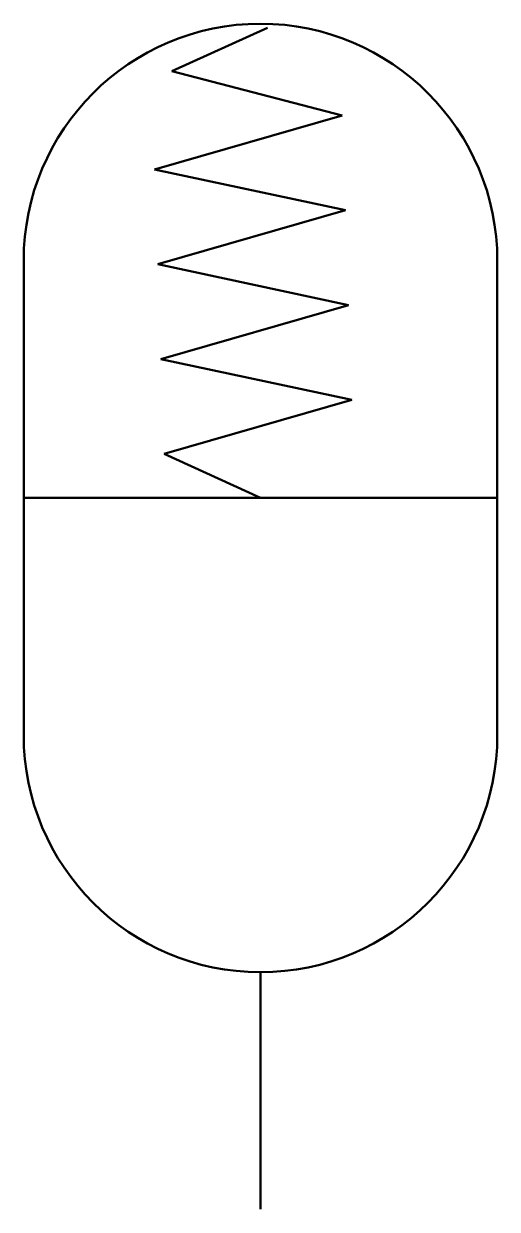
# Model space of a CAD drawing. Header units: millimetres. Extents: x 118 to 128, y -169.8 to -144.8.
import ezdxf

# ---------------------------------------------------------------- set-up
doc = ezdxf.new("R2010")
doc.units = ezdxf.units.MM
doc.linetypes.add('K5LT_BASIC', pattern=[0])

msp = doc.modelspace()

# ---------------------------------------------------------------- linework, layer by layer
at = {"color": 1, "linetype": 'K5LT_BASIC', "lineweight": 50}
for p, q in [((121.127, -145.781), (123.145, -144.869)), ((124.722, -146.72), (121.127, -145.781)), ((120.759, -147.857), (124.722, -146.72)), ((124.791, -148.718), (120.759, -147.857)), ((120.828, -149.856), (124.791, -148.718)), ((117.999, -159.784), (117.999, -149.784)), ((124.86, -150.717), (120.828, -149.856)), ((127.999, -149.784), (127.999, -159.784)), ((120.897, -151.854), (124.86, -150.717)), ((124.929, -152.716), (120.897, -151.854)), ((120.966, -153.853), (124.929, -152.716)), ((122.999, -154.784), (120.966, -153.853)), ((117.999, -154.784), (127.999, -154.784)), ((122.999, -164.784), (122.999, -169.784))]:
    msp.add_line(p, q, dxfattribs=at)
for centre, start, end in [((122.999, -149.784), 0, 180), ((122.999, -159.784), 180, 0)]:
    msp.add_arc(centre, 5, start, end, dxfattribs=at)

doc.saveas('drawing.dxf')
